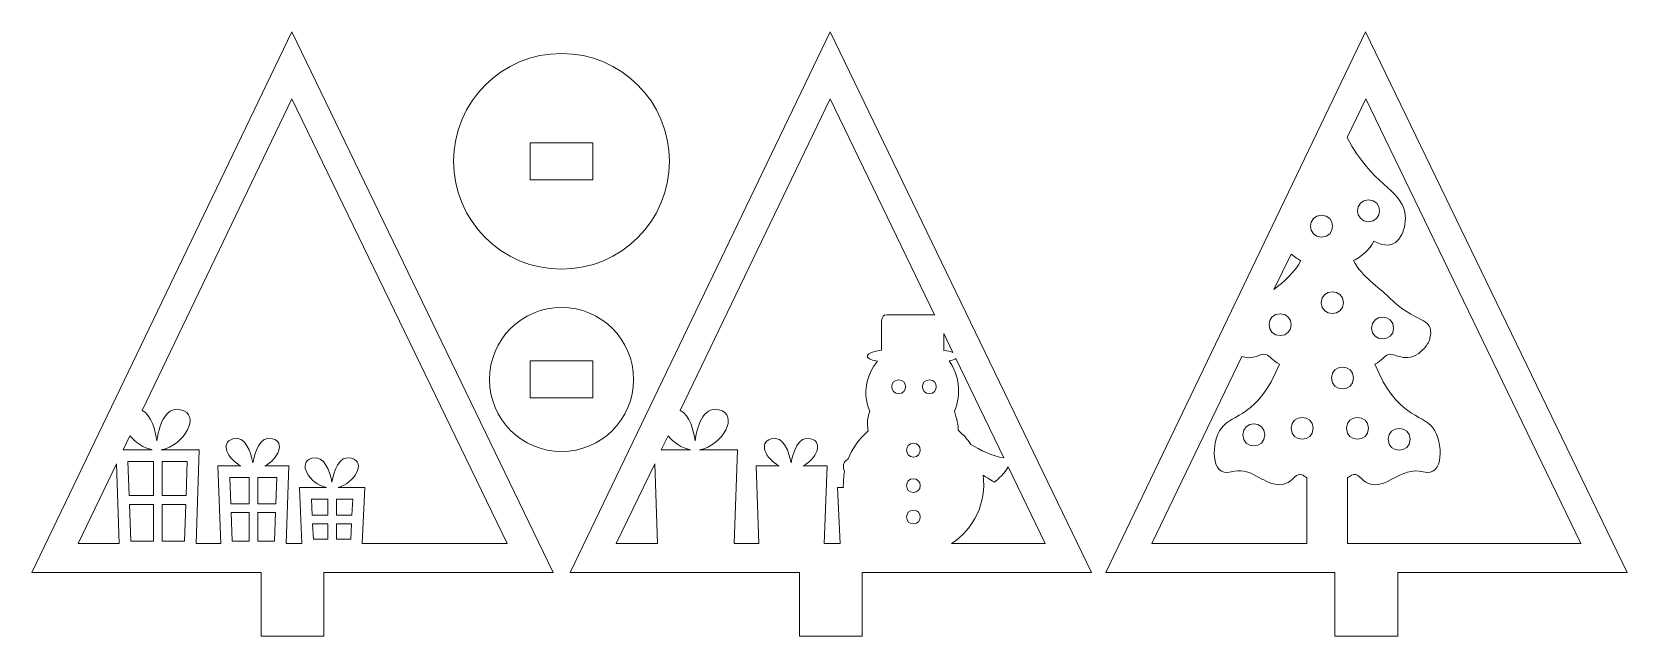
# Model space of a CAD drawing. Header units: inches. Extents: x 0.2 to 15.5, y 0.1 to 5.8.
import ezdxf

# ---------------------------------------------------------------- set-up
doc = ezdxf.new("R2010")
doc.units = ezdxf.units.IN
doc.header["$MEASUREMENT"] = 0
doc.layers.add('_U+0421_U+043B_U+043E_U+0439 1', color=7, linetype='Continuous')

msp = doc.modelspace()

# ---------------------------------------------------------------- linework, layer by layer
at = {"layer": '_U+0421_U+043B_U+043E_U+0439 1', "color": 1, "lineweight": 9, "true_color": 0xff0000}
for points in [[(2.717, 5.846), (0.23, 0.67), (2.423, 0.67), (2.423, 0.062), (3.024, 0.062), (3.024, 0.67), (5.218, 0.67), (2.717, 5.846)], [(7.867, 5.846), (5.38, 0.67), (7.573, 0.67), (7.573, 0.062), (8.174, 0.062), (8.174, 0.67), (10.368, 0.67), (7.867, 5.846)], [(12.991, 5.846), (10.504, 0.67), (12.697, 0.67), (12.697, 0.062), (13.299, 0.062), (13.299, 0.67), (15.493, 0.67), (12.991, 5.846)], [(5.598, 4.429), (4.996, 4.429), (4.996, 4.784), (5.598, 4.784), (5.598, 4.429), (5.598, 4.429)], [(5.598, 2.341), (4.996, 2.341), (4.996, 2.696), (5.598, 2.696), (5.598, 2.341), (5.598, 2.341)], [(1.039, 1.712), (1.066, 0.947), (0.671, 0.947), (1.039, 1.712)], [(1.149, 1.733), (1.393, 1.733), (1.393, 1.406), (1.161, 1.406), (1.149, 1.733)], [(1.705, 1.406), (1.476, 1.406), (1.476, 1.733), (1.716, 1.733), (1.705, 1.406)], [(6.189, 1.712), (6.216, 0.947), (5.821, 0.947), (6.189, 1.712)], [(2.125, 1.581), (2.309, 1.581), (2.309, 1.327), (2.134, 1.327), (2.125, 1.581)], [(2.564, 1.327), (2.392, 1.327), (2.392, 1.581), (2.573, 1.581), (2.564, 1.327)], [(1.393, 1.322), (1.393, 0.971), (1.176, 0.971), (1.164, 1.322), (1.393, 1.322)], [(1.476, 1.322), (1.702, 1.322), (1.689, 0.971), (1.476, 0.971), (1.476, 1.322)], [(2.309, 0.971), (2.146, 0.971), (2.137, 1.244), (2.309, 1.244), (2.309, 0.971)], [(2.392, 1.244), (2.561, 1.244), (2.551, 0.971), (2.392, 0.971), (2.392, 1.244), (2.392, 1.244)], [(2.905, 1.373), (3.061, 1.373), (3.061, 1.219), (2.912, 1.219), (2.905, 1.373)], [(3.292, 1.219), (3.144, 1.219), (3.144, 1.373), (3.3, 1.373), (3.292, 1.219)], [(3.061, 0.989), (2.923, 0.989), (2.916, 1.135), (3.061, 1.135), (3.061, 0.989), (3.061, 0.989)], [(3.144, 1.135), (3.288, 1.135), (3.282, 0.989), (3.144, 0.989), (3.144, 1.135), (3.144, 1.135)]]:
    msp.add_lwpolyline(points, dxfattribs=at)
for points, knots in [([(5.297, 5.639), (4.727, 5.639), (4.265, 5.177), (4.265, 4.607), (4.265, 4.036), (4.727, 3.574), (5.297, 3.574), (5.868, 3.574), (6.33, 4.036), (6.33, 4.607), (6.33, 5.177), (5.868, 5.639), (5.297, 5.639)], [0, 0, 0, 0, 1, 1, 1, 2, 2, 2, 3, 3, 3, 4, 4, 4, 4]), ([(2.717, 5.206), (2.717, 5.206), (4.776, 0.947), (4.776, 0.947), (4.776, 0.947), (3.391, 0.947), (3.391, 0.947), (3.391, 0.947), (3.416, 1.484), (3.416, 1.484), (3.416, 1.484), (3.159, 1.484), (3.159, 1.484), (3.316, 1.526), (3.433, 1.725), (3.287, 1.766), (3.165, 1.799), (3.117, 1.629), (3.1, 1.535), (3.082, 1.628), (3.031, 1.801), (2.909, 1.764), (2.762, 1.721), (2.887, 1.519), (3.048, 1.484), (3.048, 1.484), (2.789, 1.484), (2.789, 1.484), (2.789, 1.484), (2.814, 0.947), (2.814, 0.947), (2.814, 0.947), (2.661, 0.947), (2.661, 0.947), (2.661, 0.947), (2.688, 1.692), (2.688, 1.692), (2.688, 1.692), (2.46, 1.692), (2.46, 1.692), (2.585, 1.759), (2.659, 1.916), (2.531, 1.951), (2.409, 1.984), (2.361, 1.814), (2.344, 1.72), (2.326, 1.813), (2.275, 1.986), (2.153, 1.95), (2.026, 1.912), (2.102, 1.756), (2.229, 1.692), (2.229, 1.692), (2.01, 1.692), (2.01, 1.692), (2.01, 1.692), (2.036, 0.947), (2.036, 0.947), (2.036, 0.947), (1.8, 0.947), (1.8, 0.947), (1.8, 0.947), (1.831, 1.845), (1.831, 1.845), (1.831, 1.845), (1.468, 1.845), (1.468, 1.845), (1.688, 1.887), (1.855, 2.183), (1.651, 2.229), (1.496, 2.263), (1.443, 2.055), (1.425, 1.93), (1.411, 2.029), (1.375, 2.179), (1.284, 2.221), (1.284, 2.221), (2.717, 5.206), (2.717, 5.206)], [0, 0, 0, 0, 1, 1, 1, 2, 2, 2, 3, 3, 3, 4, 4, 4, 5, 5, 5, 6, 6, 6, 7, 7, 7, 8, 8, 8, 9, 9, 9, 10, 10, 10, 11, 11, 11, 12, 12, 12, 13, 13, 13, 14, 14, 14, 15, 15, 15, 16, 16, 16, 17, 17, 17, 18, 18, 18, 19, 19, 19, 20, 20, 20, 21, 21, 21, 22, 22, 22, 23, 23, 23, 24, 24, 24, 25, 25, 25, 26, 26, 26, 26]), ([(7.867, 5.206), (7.867, 5.206), (8.867, 3.137), (8.867, 3.137), (8.683, 3.137), (8.609, 3.137), (8.409, 3.137), (8.344, 3.137), (8.359, 3.087), (8.359, 2.798), (8.197, 2.781), (8.175, 2.713), (8.321, 2.692), (8.209, 2.563), (8.176, 2.38), (8.247, 2.214), (8.23, 2.171), (8.213, 2.102), (8.232, 2.025), (8.142, 1.949), (8.078, 1.856), (8.039, 1.757), (7.99, 1.733), (7.984, 1.686), (8.005, 1.637), (7.996, 1.586), (7.992, 1.535), (7.994, 1.484), (7.994, 1.484), (7.939, 1.484), (7.939, 1.484), (7.939, 1.484), (7.964, 0.947), (7.964, 0.947), (7.964, 0.947), (7.811, 0.947), (7.811, 0.947), (7.811, 0.947), (7.838, 1.692), (7.838, 1.692), (7.838, 1.692), (7.61, 1.692), (7.61, 1.692), (7.735, 1.759), (7.808, 1.916), (7.681, 1.951), (7.559, 1.984), (7.511, 1.814), (7.494, 1.72), (7.476, 1.813), (7.425, 1.986), (7.303, 1.95), (7.176, 1.912), (7.252, 1.756), (7.379, 1.692), (7.379, 1.692), (7.16, 1.692), (7.16, 1.692), (7.16, 1.692), (7.186, 0.947), (7.186, 0.947), (7.186, 0.947), (6.949, 0.947), (6.949, 0.947), (6.949, 0.947), (6.981, 1.845), (6.981, 1.845), (6.981, 1.845), (6.618, 1.845), (6.618, 1.845), (6.838, 1.887), (7.005, 2.183), (6.801, 2.229), (6.646, 2.263), (6.593, 2.055), (6.575, 1.93), (6.561, 2.029), (6.524, 2.179), (6.433, 2.221), (6.433, 2.221), (7.867, 5.206), (7.867, 5.206)], [0, 0, 0, 0, 1, 1, 1, 2, 2, 2, 3, 3, 3, 4, 4, 4, 5, 5, 5, 6, 6, 6, 7, 7, 7, 8, 8, 8, 9, 9, 9, 10, 10, 10, 11, 11, 11, 12, 12, 12, 13, 13, 13, 14, 14, 14, 15, 15, 15, 16, 16, 16, 17, 17, 17, 18, 18, 18, 19, 19, 19, 20, 20, 20, 21, 21, 21, 22, 22, 22, 23, 23, 23, 24, 24, 24, 25, 25, 25, 26, 26, 26, 27, 27, 27, 27]), ([(12.818, 0.947), (12.818, 0.947), (12.818, 1.576), (12.818, 1.576), (12.831, 1.585), (12.843, 1.595), (12.856, 1.602), (12.915, 1.637), (12.949, 1.55), (13.017, 1.523), (13.189, 1.454), (13.32, 1.691), (13.543, 1.633), (13.746, 1.58), (13.733, 1.923), (13.636, 2.052), (13.524, 2.199), (13.291, 2.151), (13.079, 2.665), (13.149, 2.701), (13.169, 2.743), (13.21, 2.757), (13.276, 2.779), (13.399, 2.64), (13.556, 2.822), (13.578, 2.848), (13.602, 2.881), (13.61, 2.929), (13.642, 3.122), (13.466, 3.051), (13.217, 3.302), (13.115, 3.405), (12.954, 3.502), (12.875, 3.657), (12.925, 3.676), (13.04, 3.766), (13.069, 3.842), (13.159, 3.799), (13.267, 3.765), (13.336, 3.905), (13.364, 3.962), (13.38, 4.041), (13.366, 4.116), (13.323, 4.346), (13.055, 4.374), (12.813, 4.833), (12.813, 4.833), (12.992, 5.206), (12.992, 5.206), (12.992, 5.206), (15.05, 0.947), (15.05, 0.947), (15.05, 0.947), (12.818, 0.947), (12.818, 0.947), (12.818, 0.947), (12.818, 0.947), (12.818, 0.947)], [0, 0, 0, 0, 1, 1, 1, 2, 2, 2, 3, 3, 3, 4, 4, 4, 5, 5, 5, 6, 6, 6, 7, 7, 7, 8, 8, 8, 9, 9, 9, 10, 10, 10, 11, 11, 11, 12, 12, 12, 13, 13, 13, 14, 14, 14, 15, 15, 15, 16, 16, 16, 17, 17, 17, 18, 18, 18, 19, 19, 19, 19]), ([(13.019, 4.238), (13.158, 4.238), (13.158, 4.028), (13.019, 4.028), (12.88, 4.028), (12.879, 4.238), (13.019, 4.238)], [0, 0, 0, 0, 1, 1, 1, 2, 2, 2, 2]), ([(12.569, 4.091), (12.708, 4.091), (12.708, 3.881), (12.569, 3.881), (12.43, 3.881), (12.43, 4.091), (12.569, 4.091)], [0, 0, 0, 0, 1, 1, 1, 2, 2, 2, 2]), ([(12.372, 3.657), (12.312, 3.54), (12.206, 3.457), (12.114, 3.378), (12.114, 3.378), (12.277, 3.719), (12.277, 3.719), (12.313, 3.689), (12.349, 3.666), (12.372, 3.657)], [0, 0, 0, 0, 1, 1, 1, 2, 2, 2, 3, 3, 3, 3]), ([(12.567, 3.253), (12.567, 3.392), (12.778, 3.392), (12.778, 3.253), (12.778, 3.114), (12.567, 3.114), (12.567, 3.253)], [0, 0, 0, 0, 1, 1, 1, 2, 2, 2, 2]), ([(5.297, 3.208), (4.917, 3.208), (4.608, 2.899), (4.608, 2.519), (4.608, 2.138), (4.917, 1.829), (5.297, 1.829), (5.678, 1.829), (5.987, 2.138), (5.987, 2.519), (5.987, 2.899), (5.678, 3.208), (5.297, 3.208)], [0, 0, 0, 0, 1, 1, 1, 2, 2, 2, 3, 3, 3, 4, 4, 4, 4]), ([(12.173, 3.148), (12.312, 3.148), (12.312, 2.938), (12.173, 2.938), (12.034, 2.938), (12.034, 3.148), (12.173, 3.148)], [0, 0, 0, 0, 1, 1, 1, 2, 2, 2, 2]), ([(13.048, 3.01), (13.048, 3.149), (13.259, 3.149), (13.259, 3.01), (13.259, 2.871), (13.048, 2.871), (13.048, 3.01)], [0, 0, 0, 0, 1, 1, 1, 2, 2, 2, 2]), ([(8.954, 2.797), (8.954, 2.797), (8.954, 2.957), (8.954, 2.957), (8.954, 2.957), (9.042, 2.776), (9.042, 2.776), (9.02, 2.786), (8.99, 2.793), (8.954, 2.797)], [0, 0, 0, 0, 1, 1, 1, 2, 2, 2, 3, 3, 3, 3]), ([(11.806, 2.738), (11.924, 2.696), (11.976, 2.777), (12.036, 2.757), (12.077, 2.743), (12.098, 2.701), (12.167, 2.665), (11.955, 2.151), (11.722, 2.199), (11.611, 2.052), (11.512, 1.921), (11.501, 1.58), (11.704, 1.633), (11.892, 1.682), (11.959, 1.551), (12.125, 1.516), (12.236, 1.492), (12.276, 1.559), (12.33, 1.598), (12.37, 1.627), (12.394, 1.6), (12.428, 1.576), (12.428, 1.576), (12.428, 0.947), (12.428, 0.947), (12.428, 0.947), (10.946, 0.947), (10.946, 0.947), (10.946, 0.947), (11.806, 2.738), (11.806, 2.738)], [0, 0, 0, 0, 1, 1, 1, 2, 2, 2, 3, 3, 3, 4, 4, 4, 5, 5, 5, 6, 6, 6, 7, 7, 7, 8, 8, 8, 9, 9, 9, 10, 10, 10, 10]), ([(9.529, 1.768), (9.421, 1.782), (9.3, 1.844), (9.215, 1.896), (9.18, 1.947), (9.139, 1.992), (9.091, 2.032), (9.098, 2.076), (9.077, 2.148), (9.056, 2.214), (9.129, 2.381), (9.097, 2.566), (9.007, 2.696), (9.037, 2.701), (9.058, 2.709), (9.07, 2.718), (9.07, 2.718), (9.529, 1.768), (9.529, 1.768)], [0, 0, 0, 0, 1, 1, 1, 2, 2, 2, 3, 3, 3, 4, 4, 4, 5, 5, 5, 6, 6, 6, 6]), ([(12.665, 2.533), (12.665, 2.672), (12.875, 2.672), (12.875, 2.533), (12.875, 2.394), (12.665, 2.394), (12.665, 2.533)], [0, 0, 0, 0, 1, 1, 1, 2, 2, 2, 2]), ([(8.523, 2.383), (8.436, 2.383), (8.436, 2.515), (8.523, 2.515), (8.61, 2.515), (8.61, 2.383), (8.523, 2.383)], [0, 0, 0, 0, 1, 1, 1, 2, 2, 2, 2]), ([(8.817, 2.515), (8.904, 2.515), (8.904, 2.383), (8.817, 2.383), (8.729, 2.383), (8.73, 2.515), (8.817, 2.515)], [0, 0, 0, 0, 1, 1, 1, 2, 2, 2, 2]), ([(12.489, 2.051), (12.489, 1.912), (12.278, 1.912), (12.278, 2.051), (12.278, 2.19), (12.489, 2.19), (12.489, 2.051)], [0, 0, 0, 0, 1, 1, 1, 2, 2, 2, 2]), ([(13.019, 2.051), (13.019, 1.912), (12.808, 1.912), (12.808, 2.051), (12.808, 2.19), (13.019, 2.19), (13.019, 2.051)], [0, 0, 0, 0, 1, 1, 1, 2, 2, 2, 2]), ([(12.026, 1.988), (12.026, 1.849), (11.816, 1.848), (11.816, 1.988), (11.816, 2.127), (12.026, 2.127), (12.026, 1.988)], [0, 0, 0, 0, 1, 1, 1, 2, 2, 2, 2]), ([(13.207, 1.946), (13.207, 2.085), (13.418, 2.085), (13.418, 1.946), (13.418, 1.807), (13.207, 1.807), (13.207, 1.946)], [0, 0, 0, 0, 1, 1, 1, 2, 2, 2, 2]), ([(1.382, 1.845), (1.382, 1.845), (1.102, 1.845), (1.102, 1.845), (1.102, 1.845), (1.168, 1.98), (1.168, 1.98), (1.218, 1.916), (1.296, 1.861), (1.382, 1.845)], [0, 0, 0, 0, 1, 1, 1, 2, 2, 2, 3, 3, 3, 3]), ([(6.532, 1.845), (6.532, 1.845), (6.252, 1.845), (6.252, 1.845), (6.252, 1.845), (6.318, 1.98), (6.318, 1.98), (6.368, 1.916), (6.446, 1.861), (6.532, 1.845)], [0, 0, 0, 0, 1, 1, 1, 2, 2, 2, 3, 3, 3, 3]), ([(8.664, 1.908), (8.751, 1.908), (8.751, 1.776), (8.664, 1.776), (8.577, 1.776), (8.577, 1.908), (8.664, 1.908)], [0, 0, 0, 0, 1, 1, 1, 2, 2, 2, 2]), ([(9.331, 1.601), (9.395, 1.561), (9.44, 1.536), (9.44, 1.536), (9.44, 1.536), (9.44, 1.536), (9.44, 1.536), (9.44, 1.536), (9.441, 1.536), (9.441, 1.536), (9.441, 1.536), (9.441, 1.536), (9.441, 1.537), (9.441, 1.536), (9.441, 1.536), (9.441, 1.536), (9.441, 1.536), (9.518, 1.594), (9.571, 1.681), (9.571, 1.681), (9.926, 0.947), (9.926, 0.947), (9.926, 0.947), (9.027, 0.947), (9.027, 0.947), (9.244, 1.087), (9.366, 1.34), (9.331, 1.601)], [0, 0, 0, 0, 1, 1, 1, 2, 2, 2, 3, 3, 3, 4, 4, 4, 5, 5, 5, 6, 6, 6, 7, 7, 7, 8, 8, 8, 9, 9, 9, 9]), ([(8.664, 1.568), (8.7, 1.568), (8.73, 1.538), (8.73, 1.502), (8.73, 1.465), (8.7, 1.436), (8.664, 1.436), (8.577, 1.436), (8.577, 1.568), (8.664, 1.568)], [0, 0, 0, 0, 1, 1, 1, 2, 2, 2, 3, 3, 3, 3]), ([(8.664, 1.268), (8.751, 1.268), (8.751, 1.136), (8.664, 1.136), (8.577, 1.136), (8.577, 1.268), (8.664, 1.268)], [0, 0, 0, 0, 1, 1, 1, 2, 2, 2, 2])]:
    msp.add_open_spline(points, degree=3, knots=knots, dxfattribs=at)

doc.saveas('drawing.dxf')
